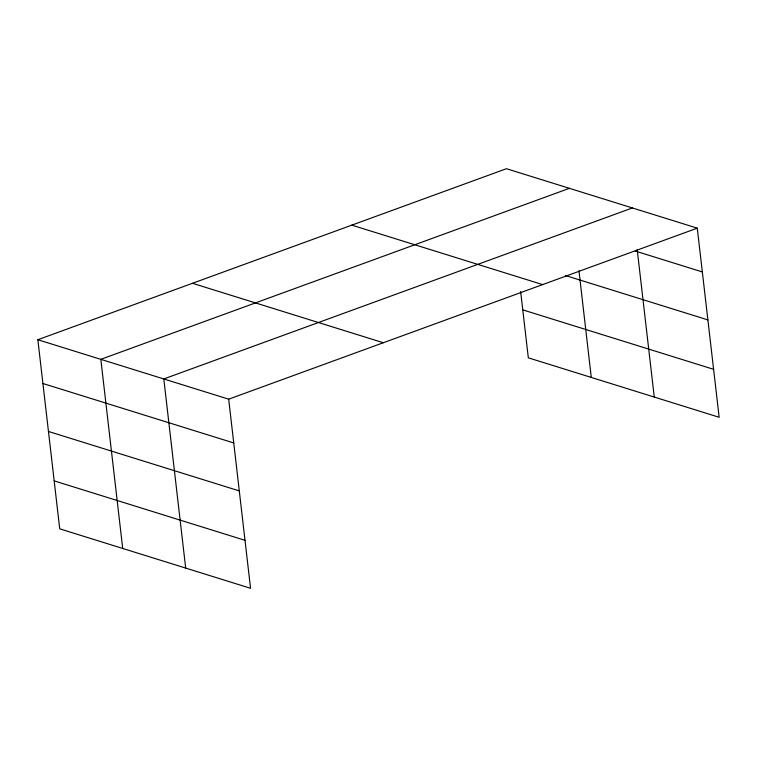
<?xml version="1.0" encoding="UTF-8"?>
<svg xmlns="http://www.w3.org/2000/svg" width="757" height="757" viewBox="0 0 757 757"><rect width="100%" height="100%" fill="white"/><g stroke="black" fill="none" stroke-linecap="round" stroke-linejoin="round"><path stroke-width="1.14" d="M37.85 339.723L228.68 399.176L250.558 588.293L59.727 528.84L37.85 339.723L506.442 168.707L697.273 228.16L719.15 417.277L528.32 357.824L520.646 291.473M569.415 188.323L100.823 359.338L122.71 548.465M632.388 207.948L163.796 378.954L185.683 568.081M228.68 399.176L697.273 228.16M635.199 251.021L702.335 271.933M565.413 275.51L707.88 319.899M351.806 225.141L542.637 284.594M522.775 309.868L713.605 369.312M192.486 283.288L383.316 342.732M42.912 383.496L233.743 442.949M48.467 431.462L239.297 490.905M54.182 480.875L245.013 540.328M637.186 249.413L654.266 397.065M578.944 270.703L591.293 377.45"/></g></svg>
